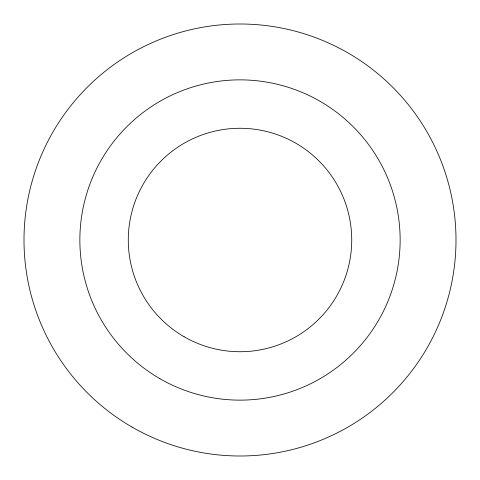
<?xml version="1.0" encoding="UTF-8"?>
<svg xmlns="http://www.w3.org/2000/svg" width="480" height="480" viewBox="0 0 480 480"><rect width="100%" height="100%" fill="white"/><g stroke="black" fill="none" stroke-linecap="round" stroke-linejoin="round"><path stroke-width="0.72" d="M132 427.062A216 216 0 0 0 456 240A216 216 0 0 0 132 52.938A216 216 0 0 0 132 427.062M159.93 378.684A160.14 160.14 0 0 0 400.14 240A160.14 160.14 0 0 0 159.93 101.316A160.14 160.14 0 0 0 159.93 378.684M184.14 336.756A111.726 111.726 0 0 0 351.726 240A111.726 111.726 0 0 0 184.14 143.244A111.726 111.726 0 0 0 184.14 336.756"/></g></svg>
